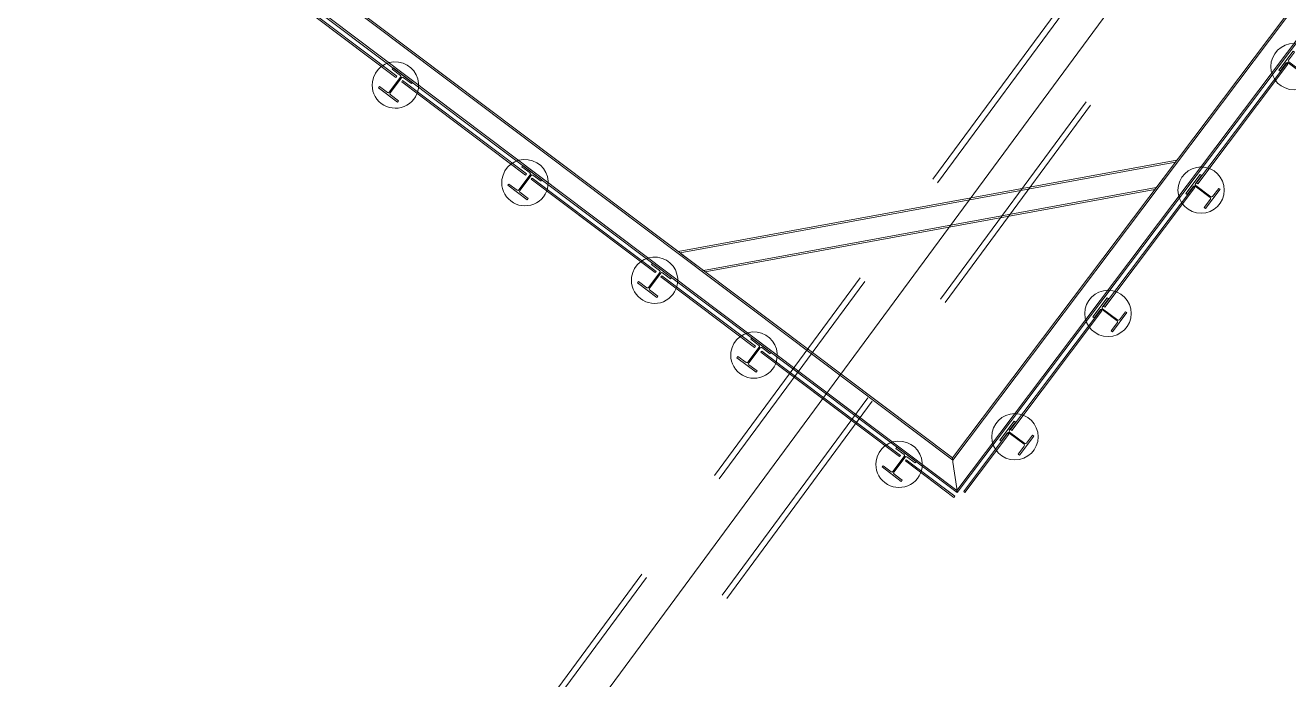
# Model space of a CAD drawing. Header units: metres. Extents: x 1753726 to 1755216, y 5920592 to 5921703.
# Drawn here: x 1753804.74 to 1753821.09, y 5920794.53 to 5920803 of the extents above; entities that cross this region are included whole.
import ezdxf

# ---------------------------------------------------------------- set-up
doc = ezdxf.new("R2010")
doc.units = ezdxf.units.M
doc.linetypes.add('CENTER', pattern=[50.8, 31.75, -6.35, 6.35, -6.35])
doc.linetypes.add('HIDDEN2', pattern=[4.7625, 3.175, -1.5875])
for name, color, linetype, lineweight in [('A-WALL-____-OTLN', 2, 'Continuous', 9), ('P-PIPE-____-CNTR', 1, 'CENTER', 9), ('P-PIPE-____-OTLN', 6, 'HIDDEN2', 18), ('S-BEAM-____-OTLN', 7, 'Continuous', 9), ('S-COLS-____-OTLN', 52, 'Continuous', 9), ('S-FNDN-____-OTLN', 7, 'Continuous', 9)]:
    doc.layers.add(name, color=color, linetype=linetype, lineweight=lineweight)

# ---------------------------------------------------------------- blocks, each defined once
blk = doc.blocks.new('308492-ARUP-TUTB-MOD-0001_rvt-1-X-ARUP-GL-HERNE_BAY_ALIGNMENT')
at = {"layer": 'P-PIPE-____-CNTR'}
blk.add_line((1753745.569, 5920703.891), (1753855.535, 5920853.084), dxfattribs=at)
blk.add_line((1753745.569, 5920703.891), (1753855.535, 5920853.084), dxfattribs=at)
at = {"layer": 'P-PIPE-____-OTLN'}
for p, q in [((1753855.104, 5920853.402), (1753745.137, 5920704.209)), ((1753855.164, 5920853.357), (1753745.198, 5920704.164)), ((1753745.943, 5920703.615), (1753855.909, 5920852.808)), ((1753746, 5920703.573), (1753855.967, 5920852.766))]:
    blk.add_line(p, q, dxfattribs=at)
blk = doc.blocks.new('Arup_Column_Steel I Section_UC_AU - 310UC137-4457645-X-ARUP-GL-HERNE_BAY_ALIGNMENT')
at = {"layer": 'S-COLS-____-OTLN'}
for p, q in [((0.155, 0.16), (-0.155, 0.16)), ((-0.155, 0.16), (-0.155, 0.139)), ((-0.155, 0.16), (-0.155, 0.139)), ((0.155, 0.16), (-0.155, 0.16)), ((-0.155, 0.139), (-0.023, 0.139)), ((-0.155, 0.139), (-0.023, 0.139)), ((-0.007, 0.122), (-0.007, -0.122)), ((-0.007, 0.122), (-0.007, -0.122)), ((0.007, -0.122), (0.007, 0.122)), ((0.007, -0.122), (0.007, 0.122)), ((0.023, 0.139), (0.155, 0.139)), ((0.023, 0.139), (0.155, 0.139)), ((0.155, 0.139), (0.155, 0.16)), ((0.155, 0.139), (0.155, 0.16)), ((-0.023, -0.139), (-0.155, -0.139)), ((-0.155, -0.139), (-0.155, -0.16)), ((-0.155, -0.139), (-0.155, -0.16)), ((-0.023, -0.139), (-0.155, -0.139)), ((-0.155, -0.16), (0.155, -0.16)), ((-0.155, -0.16), (0.155, -0.16)), ((0.155, -0.139), (0.023, -0.139)), ((0.155, -0.139), (0.023, -0.139)), ((0.155, -0.16), (0.155, -0.139)), ((0.155, -0.16), (0.155, -0.139))]:
    blk.add_line(p, q, dxfattribs=at)
for centre, start_param, end_param in [((-0.023, 0.122), 4.712389, 6.283185), ((-0.023, 0.122), 4.712389, 6.283185), ((0.023, 0.122), 0, 1.570796), ((0.023, 0.122), 0, 1.570796), ((-0.023, -0.122), 3.141593, 4.712389), ((-0.023, -0.122), 3.141593, 4.712389), ((0.023, -0.122), 1.570796, 3.141593), ((0.023, -0.122), 1.570796, 3.141593)]:
    blk.add_ellipse(centre, major_axis=(0, 0.0165), ratio=1, start_param=start_param, end_param=end_param, dxfattribs=at)
blk = doc.blocks.new('Structural Foundation - Soft Pile - 600mm Dia-4342188-X-ARUP-GL-HERNE_BAY_ALIGNMENT')
at = {"layer": 'S-FNDN-____-OTLN'}
for start, end in [(0, 180), (0, 180), (180, 0), (180, 0)]:
    blk.add_arc((0, 0), 0.3, start, end, dxfattribs=at)
blk = doc.blocks.new('308492-ARUP-STTW-MOD-1300_rvt-1-X-ARUP-GL-HERNE_BAY_ALIGNMENT')
at = {"layer": 'A-WALL-____-OTLN'}
for p, q in [((1753807.935, 5920803.535), (1753809.538, 5920802.327)), ((1753809.538, 5920802.327), (1753807.935, 5920803.535)), ((1753807.947, 5920803.551), (1753809.55, 5920802.343)), ((1753809.55, 5920802.343), (1753807.947, 5920803.551)), ((1753819.896, 5920800.963), (1753821.063, 5920802.513)), ((1753821.063, 5920802.513), (1753819.896, 5920800.963)), ((1753819.912, 5920800.951), (1753821.079, 5920802.501)), ((1753821.079, 5920802.501), (1753819.912, 5920800.951)), ((1753821.063, 5920802.513), (1753821.079, 5920802.501)), ((1753821.063, 5920802.513), (1753821.079, 5920802.501)), ((1753809.55, 5920802.343), (1753809.538, 5920802.327)), ((1753809.55, 5920802.343), (1753809.538, 5920802.327)), ((1753809.612, 5920802.271), (1753809.624, 5920802.287)), ((1753809.624, 5920802.287), (1753809.612, 5920802.271)), ((1753809.612, 5920802.271), (1753811.215, 5920801.063)), ((1753811.215, 5920801.063), (1753809.612, 5920802.271)), ((1753809.624, 5920802.287), (1753811.227, 5920801.079)), ((1753811.227, 5920801.079), (1753809.624, 5920802.287)), ((1753811.227, 5920801.079), (1753811.215, 5920801.063)), ((1753811.227, 5920801.079), (1753811.215, 5920801.063)), ((1753811.289, 5920801.008), (1753811.301, 5920801.024)), ((1753811.301, 5920801.024), (1753811.289, 5920801.008)), ((1753811.289, 5920801.008), (1753812.892, 5920799.8)), ((1753812.892, 5920799.8), (1753811.289, 5920801.008)), ((1753811.301, 5920801.024), (1753812.904, 5920799.816)), ((1753812.904, 5920799.816), (1753811.301, 5920801.024)), ((1753818.692, 5920799.366), (1753819.86, 5920800.916)), ((1753819.86, 5920800.916), (1753818.692, 5920799.366)), ((1753818.708, 5920799.354), (1753819.876, 5920800.903)), ((1753819.876, 5920800.903), (1753818.708, 5920799.354)), ((1753819.86, 5920800.916), (1753819.876, 5920800.903)), ((1753819.86, 5920800.916), (1753819.876, 5920800.903)), ((1753819.912, 5920800.951), (1753819.896, 5920800.963)), ((1753819.896, 5920800.963), (1753819.912, 5920800.951)), ((1753812.904, 5920799.816), (1753812.892, 5920799.8)), ((1753812.904, 5920799.816), (1753812.892, 5920799.8)), ((1753812.966, 5920799.744), (1753812.979, 5920799.76)), ((1753812.979, 5920799.76), (1753812.966, 5920799.744)), ((1753812.966, 5920799.744), (1753814.178, 5920798.831)), ((1753814.178, 5920798.831), (1753812.966, 5920799.744)), ((1753812.979, 5920799.76), (1753814.19, 5920798.847)), ((1753814.19, 5920798.847), (1753812.979, 5920799.76)), ((1753818.708, 5920799.354), (1753818.692, 5920799.366)), ((1753818.692, 5920799.366), (1753818.708, 5920799.354)), ((1753817.489, 5920797.769), (1753818.656, 5920799.318)), ((1753818.656, 5920799.318), (1753817.489, 5920797.769)), ((1753817.505, 5920797.757), (1753818.672, 5920799.306)), ((1753818.672, 5920799.306), (1753817.505, 5920797.757)), ((1753818.656, 5920799.318), (1753818.672, 5920799.306)), ((1753818.656, 5920799.318), (1753818.672, 5920799.306)), ((1753814.19, 5920798.847), (1753814.178, 5920798.831)), ((1753814.19, 5920798.847), (1753814.178, 5920798.831)), ((1753814.26, 5920798.769), (1753814.272, 5920798.785)), ((1753814.272, 5920798.785), (1753814.26, 5920798.769)), ((1753814.26, 5920798.769), (1753816.055, 5920797.417)), ((1753816.055, 5920797.417), (1753814.26, 5920798.769)), ((1753814.272, 5920798.785), (1753816.067, 5920797.433)), ((1753816.067, 5920797.433), (1753814.272, 5920798.785)), ((1753817.505, 5920797.757), (1753817.489, 5920797.769)), ((1753817.489, 5920797.769), (1753817.505, 5920797.757)), ((1753816.884, 5920796.966), (1753817.452, 5920797.721)), ((1753817.452, 5920797.721), (1753816.884, 5920796.966)), ((1753816.9, 5920796.954), (1753817.468, 5920797.709)), ((1753817.468, 5920797.709), (1753816.9, 5920796.954)), ((1753817.452, 5920797.721), (1753817.468, 5920797.709)), ((1753817.452, 5920797.721), (1753817.468, 5920797.709)), ((1753816.067, 5920797.433), (1753816.055, 5920797.417)), ((1753816.067, 5920797.433), (1753816.055, 5920797.417)), ((1753816.129, 5920797.361), (1753816.141, 5920797.377)), ((1753816.141, 5920797.377), (1753816.129, 5920797.361)), ((1753816.129, 5920797.361), (1753816.755, 5920796.889)), ((1753816.755, 5920796.889), (1753816.129, 5920797.361)), ((1753816.141, 5920797.377), (1753816.767, 5920796.905)), ((1753816.767, 5920796.905), (1753816.141, 5920797.377)), ((1753816.9, 5920796.954), (1753816.884, 5920796.966)), ((1753816.884, 5920796.966), (1753816.9, 5920796.954)), ((1753816.767, 5920796.905), (1753816.755, 5920796.889)), ((1753816.767, 5920796.905), (1753816.755, 5920796.889))]:
    blk.add_line(p, q, dxfattribs=at)
at = {"layer": 'S-BEAM-____-OTLN'}
for p, q in [((1753816.797, 5920796.981), (1753825.117, 5920808.023)), ((1753825.117, 5920808.023), (1753816.797, 5920796.981)), ((1753816.797, 5920796.981), (1753825.117, 5920808.023)), ((1753825.15, 5920808.031), (1753816.801, 5920796.951)), ((1753816.801, 5920796.951), (1753825.15, 5920808.031)), ((1753816.738, 5920797.401), (1753824.663, 5920807.918)), ((1753816.738, 5920797.401), (1753824.663, 5920807.918)), ((1753824.696, 5920807.926), (1753816.742, 5920797.37)), ((1753816.742, 5920797.37), (1753824.696, 5920807.926)), ((1753816.742, 5920797.37), (1753824.696, 5920807.926)), ((1753816.742, 5920797.37), (1753806.041, 5920805.433)), ((1753806.041, 5920805.433), (1753816.742, 5920797.37)), ((1753806.041, 5920805.433), (1753816.742, 5920797.37)), ((1753806.071, 5920805.438), (1753816.738, 5920797.401)), ((1753806.071, 5920805.438), (1753816.738, 5920797.401)), ((1753816.801, 5920796.951), (1753805.621, 5920805.374)), ((1753805.621, 5920805.374), (1753816.801, 5920796.951)), ((1753805.652, 5920805.379), (1753816.797, 5920796.981)), ((1753816.797, 5920796.981), (1753805.652, 5920805.379)), ((1753805.652, 5920805.379), (1753816.797, 5920796.981)), ((1753819.642, 5920801.255), (1753813.191, 5920800.073)), ((1753813.191, 5920800.073), (1753819.642, 5920801.255)), ((1753819.623, 5920801.229), (1753813.215, 5920800.055)), ((1753819.623, 5920801.229), (1753813.215, 5920800.055)), ((1753813.215, 5920800.055), (1753819.623, 5920801.229)), ((1753819.391, 5920800.921), (1753819.608, 5920801.21)), ((1753819.608, 5920801.21), (1753819.391, 5920800.921)), ((1753819.642, 5920801.255), (1753819.623, 5920801.229)), ((1753819.623, 5920801.229), (1753819.642, 5920801.255)), ((1753813.516, 5920799.828), (1753819.376, 5920800.902)), ((1753813.516, 5920799.828), (1753819.376, 5920800.902)), ((1753813.516, 5920799.828), (1753819.376, 5920800.902)), ((1753813.54, 5920799.81), (1753819.357, 5920800.876)), ((1753813.54, 5920799.81), (1753819.357, 5920800.876)), ((1753819.357, 5920800.876), (1753819.376, 5920800.902)), ((1753819.376, 5920800.902), (1753819.357, 5920800.876)), ((1753813.191, 5920800.073), (1753813.215, 5920800.055)), ((1753813.191, 5920800.073), (1753813.215, 5920800.055)), ((1753813.233, 5920800.041), (1753813.498, 5920799.841)), ((1753813.498, 5920799.841), (1753813.233, 5920800.041)), ((1753813.516, 5920799.828), (1753813.54, 5920799.81)), ((1753813.54, 5920799.81), (1753813.516, 5920799.828)), ((1753816.742, 5920797.37), (1753816.738, 5920797.401)), ((1753816.738, 5920797.401), (1753816.742, 5920797.37)), ((1753816.738, 5920797.401), (1753816.742, 5920797.37)), ((1753816.742, 5920797.37), (1753816.738, 5920797.401)), ((1753816.793, 5920797.004), (1753816.745, 5920797.347)), ((1753816.745, 5920797.347), (1753816.793, 5920797.004)), ((1753816.745, 5920797.347), (1753816.793, 5920797.004)), ((1753816.793, 5920797.004), (1753816.745, 5920797.347)), ((1753816.801, 5920796.951), (1753816.797, 5920796.981)), ((1753816.801, 5920796.951), (1753816.797, 5920796.981)), ((1753816.801, 5920796.951), (1753816.797, 5920796.981)), ((1753816.797, 5920796.981), (1753816.801, 5920796.951))]:
    blk.add_line(p, q, dxfattribs=at)
at = {"layer": 'S-BEAM-____-OTLN', "flags": 128}
for points in [[(1753819.608, 5920801.21), (1753819.614, 5920801.217), (1753819.621, 5920801.226)], [(1753819.623, 5920801.229), (1753819.617, 5920801.221), (1753819.611, 5920801.214)], [(1753819.376, 5920800.902), (1753819.383, 5920800.911), (1753819.388, 5920800.918)], [(1753819.391, 5920800.921), (1753819.385, 5920800.914), (1753819.379, 5920800.905)], [(1753813.215, 5920800.055), (1753813.225, 5920800.047), (1753813.233, 5920800.041)], [(1753813.233, 5920800.041), (1753813.225, 5920800.047), (1753813.217, 5920800.054)], [(1753813.498, 5920799.841), (1753813.506, 5920799.836), (1753813.514, 5920799.829)], [(1753813.516, 5920799.828), (1753813.506, 5920799.836), (1753813.498, 5920799.841)], [(1753816.742, 5920797.37), (1753816.743, 5920797.361), (1753816.745, 5920797.352)], [(1753816.742, 5920797.37), (1753816.743, 5920797.361), (1753816.745, 5920797.352)], [(1753816.745, 5920797.347), (1753816.744, 5920797.357), (1753816.742, 5920797.368)], [(1753816.745, 5920797.347), (1753816.744, 5920797.357), (1753816.742, 5920797.368)], [(1753816.793, 5920797.004), (1753816.795, 5920796.994), (1753816.796, 5920796.984)], [(1753816.793, 5920797.004), (1753816.795, 5920796.994), (1753816.796, 5920796.984)], [(1753816.797, 5920796.981), (1753816.795, 5920796.99), (1753816.794, 5920796.999)], [(1753816.797, 5920796.981), (1753816.795, 5920796.99), (1753816.794, 5920796.999)]]:
    blk.add_lwpolyline(points, dxfattribs=at)
at = {"layer": 'S-COLS-____-OTLN'}
for p, rotation in [((1753821.182, 5920802.449), 233.0000000000004), ((1753809.53, 5920802.229), 143.0029911899454), ((1753811.207, 5920800.965), 143.0029911899454), ((1753819.979, 5920800.851), 233.0000000000004), ((1753812.884, 5920799.701), 143.0029911899454), ((1753818.775, 5920799.254), 233.0000000000004), ((1753814.17, 5920798.732), 143.0029911899454), ((1753817.571, 5920797.657), 233.0000000000004), ((1753816.047, 5920797.318), 143.0029911899454)]:
    blk.add_blockref('Arup_Column_Steel I Section_UC_AU - 310UC137-4457645-X-ARUP-GL-HERNE_BAY_ALIGNMENT', p, dxfattribs=dict(at, rotation=rotation))
at = {"layer": 'S-FNDN-____-OTLN'}
for p in [(1753821.158, 5920802.467), (1753819.955, 5920800.869), (1753818.751, 5920799.272), (1753817.547, 5920797.675)]:
    blk.add_blockref('Structural Foundation - Soft Pile - 600mm Dia-4342188-X-ARUP-GL-HERNE_BAY_ALIGNMENT', p, dxfattribs=at)
at = {"layer": 'S-FNDN-____-OTLN', "rotation": 352.3900000000024}
for p in [(1753809.53, 5920802.229), (1753811.207, 5920800.965), (1753812.884, 5920799.701), (1753814.17, 5920798.732), (1753816.047, 5920797.318)]:
    blk.add_blockref('Structural Foundation - Soft Pile - 600mm Dia-4342188-X-ARUP-GL-HERNE_BAY_ALIGNMENT', p, dxfattribs=at)

msp = doc.modelspace()

# ---------------------------------------------------------------- block references
for name in ['308492-ARUP-TUTB-MOD-0001_rvt-1-X-ARUP-GL-HERNE_BAY_ALIGNMENT', '308492-ARUP-STTW-MOD-1300_rvt-1-X-ARUP-GL-HERNE_BAY_ALIGNMENT']:
    msp.add_blockref(name, (0, 0))

doc.saveas('drawing.dxf')
